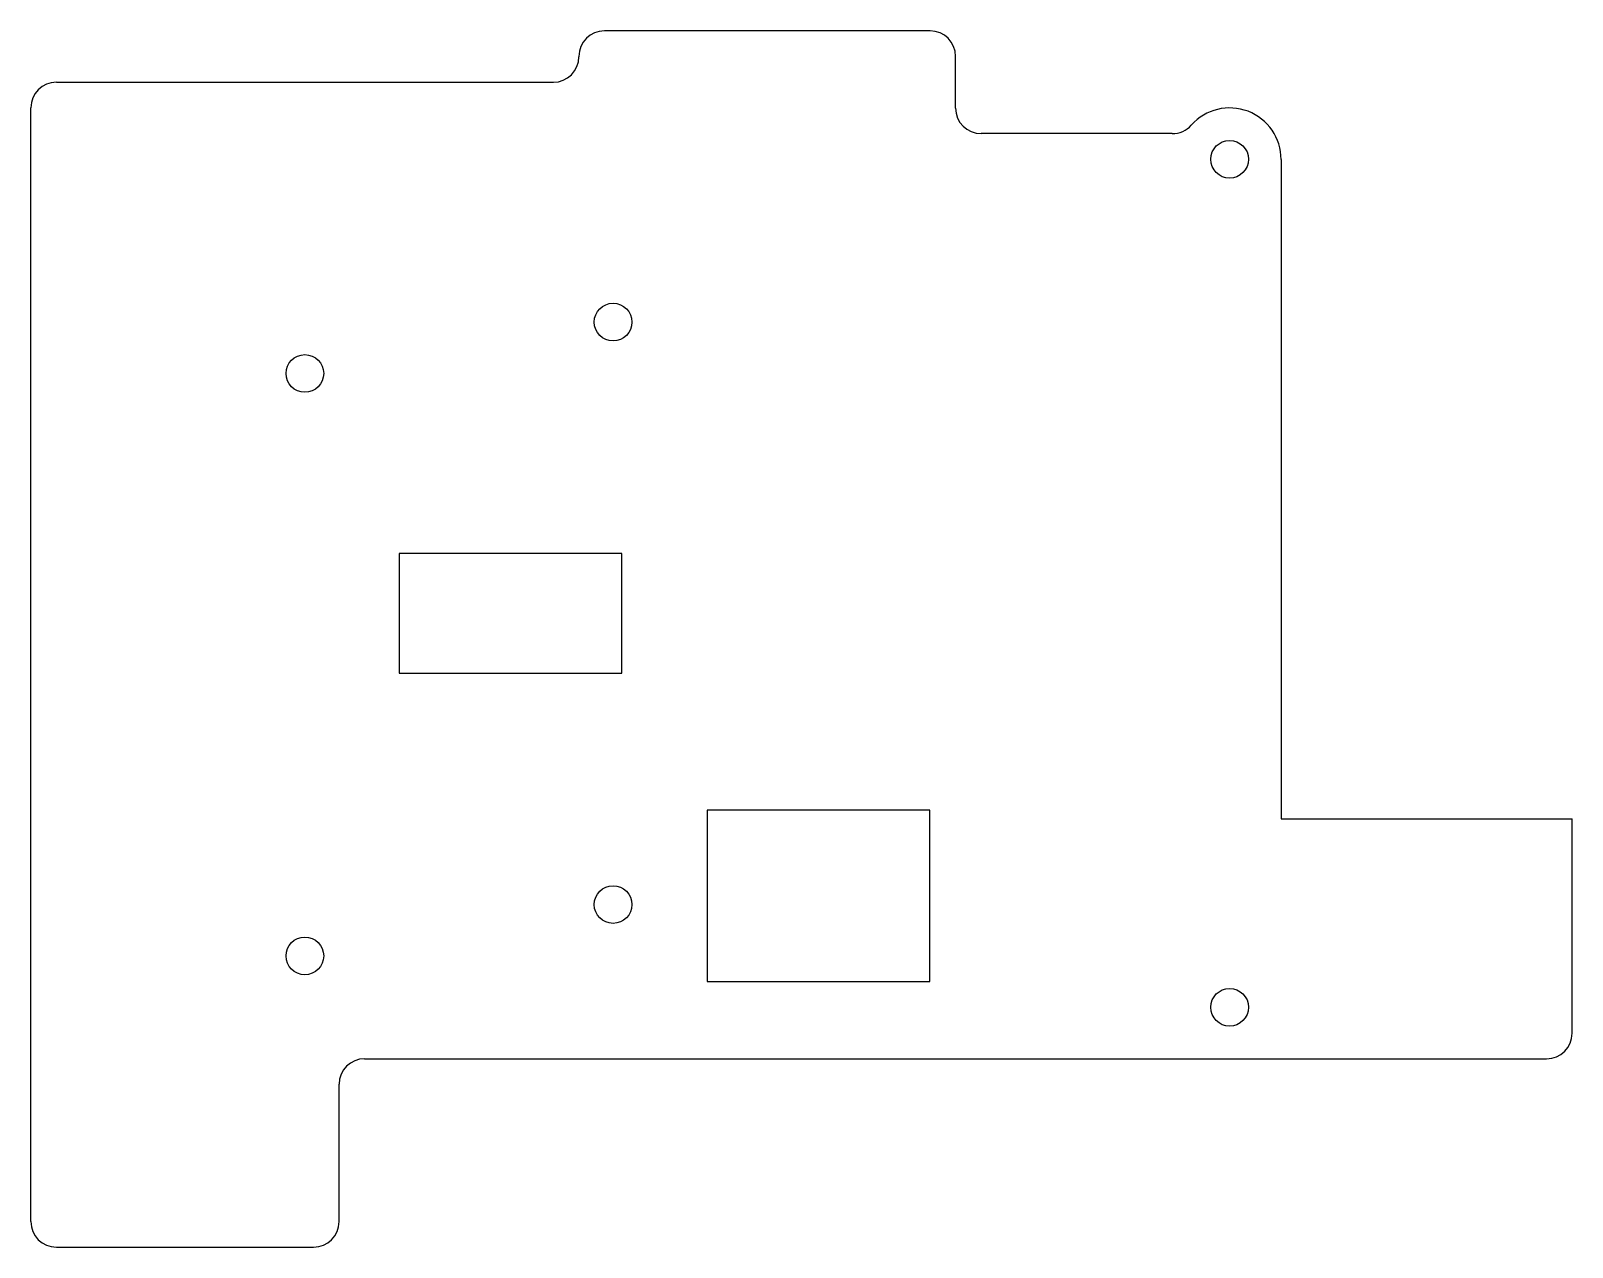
# Model space of a CAD drawing. Header units: millimetres. Extents: x -7 to 83, y -8.5 to 62.5.
import ezdxf

# ---------------------------------------------------------------- set-up
doc = ezdxf.new("R2010")
doc.units = ezdxf.units.MM

msp = doc.modelspace()

# ---------------------------------------------------------------- linework, layer by layer
for p, q in [((45.51, 62.5), (26.49, 62.5)), ((25, 61.01), (25, 60.99)), ((47, 57.99), (47, 61.01)), ((-5.51, 59.5), (23.51, 59.5)), ((-7, -7.01), (-7, 58.01)), ((59.65, 56.5), (48.49, 56.5)), ((66, 54.993), (66, 16.5)), ((27.5, 32), (14.5, 32)), ((14.5, 32), (14.5, 25)), ((27.5, 25), (27.5, 32)), ((14.5, 25), (27.5, 25)), ((45.5, 17), (32.5, 17)), ((32.5, 17), (32.5, 7)), ((45.5, 7), (45.5, 17)), ((66, 16.5), (83, 16.5)), ((83, 3.99), (83, 16.5)), ((32.5, 7), (45.5, 7)), ((12.49, 2.5), (81.51, 2.5)), ((11, -7.01), (11, 1.01)), ((-5.51, -8.5), (9.51, -8.5))]:
    msp.add_line(p, q)
for centre in [(63, 55), (27, 45.5), (9, 42.5), (27, 11.5), (9, 8.5), (63, 5.5)]:
    msp.add_circle(centre, 1.1)
for centre, radius, start, end in [((26.49, 61.01), 1.49, 90, 180), ((45.51, 61.01), 1.49, 0, 90), ((23.51, 60.99), 1.49, 270, 0), ((-5.51, 58.01), 1.49, 90, 180), ((48.49, 57.99), 1.49, 180, 270), ((63, 55), 3, 359.87239, 138.24673), ((59.65, 57.99), 1.49, 270, 318.24673), ((81.51, 3.99), 1.49, 270, 0), ((12.49, 1.01), 1.49, 90, 180), ((-5.51, -7.01), 1.49, 180, 270), ((9.51, -7.01), 1.49, 270, 0)]:
    msp.add_arc(centre, radius, start, end)

doc.saveas('drawing.dxf')
